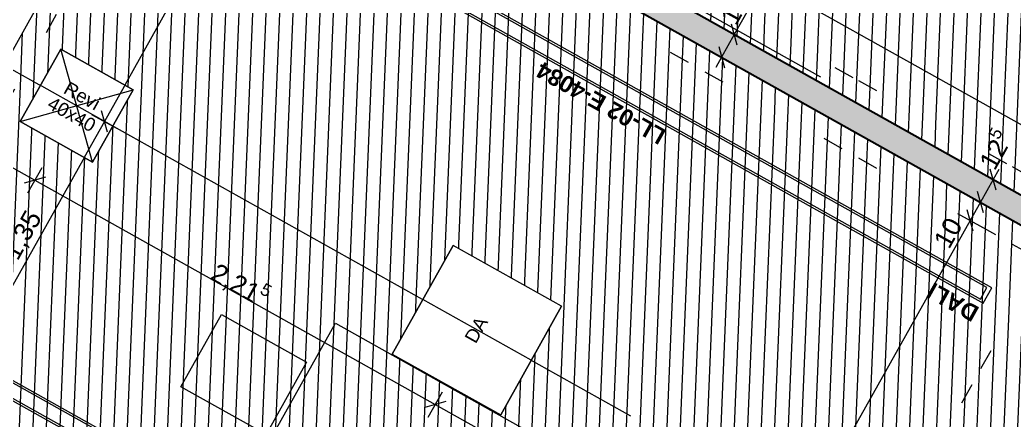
# Model space of a CAD drawing. Header units: metres. Extents: x -27.1 to 50.1, y 105.7 to 163.4.
# Drawn here: x -9.225 to -4.43, y 121.653 to 123.583 of the extents above; entities that cross this region are included whole.
import ezdxf

# ---------------------------------------------------------------- set-up
doc = ezdxf.new("R2010")
doc.units = ezdxf.units.M
doc.header["$MEASUREMENT"] = 0
for name, pattern in [('Punktlinie_ eng', [0.00075, 0, -0.00075]), ('Strichlinie', [0.004, 0.003, -0.001]), ('Strichlinie-über-Schnitt', [0.0023, 0.0008, -0.0015]), ('Strichpunktlinie', [0.006703, 0.003528, -0.001764, 0, -0.001411]), ('Wipeout_Contour', [1, 0, -1])]:
    doc.linetypes.add(name, pattern=pattern)
for name, color, linetype in [('00  Raster', 7, 'Continuous'), ('20  Deckenspiegel + Einbauten', 7, 'Continuous'), ('20  Deckenspiegel + Einbauten_Schnittschraffur', 7, 'Continuous'), ('20  Wand Leichtbau', 7, 'Continuous'), ('40  Bemaßung 1_ 50 Deckenspiegel', 7, 'Continuous'), ('Neubau_20  Decke Abhangdecke', 7, 'Continuous'), ('Neubau_20  Decke Abhangdecke_Deckschraffur', 7, 'Continuous'), ('Neubau_20  Deckenspiegel + Einbauten', 7, 'Continuous'), ('Neubau_20  Möbel', 7, 'Continuous'), ('Neubau_20 Wand Leichtbau MIETERAUSBAU', 7, 'Continuous'), ('Neubau_20 Wand Leichtbau MIETERAUSBAU_Deckschraffur', 7, 'Continuous'), ('Neubau_20 Wand Leichtbau MIETERAUSBAU_Fenster', 7, 'Continuous'), ('Neubau_20 Wand Leichtbau MIETERAUSBAU_Schnittschraffur', 7, 'Continuous')]:
    doc.layers.add(name, color=color, linetype=linetype)
doc.styles.add('ERSTELLTER_STIL_1', font='arial.ttf')
doc.styles.add('ERSTELLTER_STIL_2', font='arial.ttf')
pattern_1 = [(87.605446, (0, 0), (-0.06494324, 0.002715745), [])]

msp = doc.modelspace()

# ---------------------------------------------------------------- hatches: boundary and pattern name
at = {"layer": '20  Deckenspiegel + Einbauten_Schnittschraffur', "linetype": 'Continuous', "lineweight": 0, "true_color": 0xffffff}
h = msp.add_hatch(color=7, dxfattribs=at)
h.paths.add_polyline_path([(-7.4296, 121.9717), (-6.9061, 121.6784), (-6.6128, 122.2018), (-7.1363, 122.4951)])
h.paths.add_polyline_path([(-7.1267, 122.4611), (-6.6469, 122.1923), (-6.9142, 121.7151), (-7.3941, 121.9839)], flags=0)
msp.add_hatch(color=7, dxfattribs=at).paths.add_polyline_path([(-7.3941, 121.9839), (-6.9142, 121.7151), (-6.6469, 122.1923), (-7.1267, 122.4611)])
at = {"layer": 'Neubau_20  Decke Abhangdecke_Deckschraffur', "linetype": 'Continuous', "lineweight": 18, "true_color": 0xffd5aa}
h = msp.add_hatch(dxfattribs=at)
h.set_pattern_fill('Mauerwerk_0001', color=41, style=0, pattern_type=2)
h.set_pattern_definition(pattern_1)
h.paths.add_polyline_path([(-6.715, 127.9798), (-8.397, 124.9778), (-8.3098, 124.9289), (-3.5329, 122.2537), (-2.4722, 124.1468), (-5.4078, 125.7916), (-4.787, 126.8995), (-6.6278, 127.9309)])
h.paths.add_polyline_path([(-8.2609, 125.0162), (-6.6767, 127.8437), (-4.9231, 126.8612), (-5.5439, 125.7532), (-2.6083, 124.1084), (-3.5718, 122.3889)], flags=0)
h = msp.add_hatch(dxfattribs=at)
h.set_pattern_fill('Mauerwerk_0001', color=41, style=0, pattern_type=2)
h.set_pattern_definition(pattern_1)
h.paths.add_polyline_path([(-8.2609, 125.0162), (-3.5718, 122.3889), (-2.6083, 124.1084), (-5.5439, 125.7532), (-4.9231, 126.8612), (-6.6767, 127.8437)])
h = msp.add_hatch(dxfattribs=at)
h.set_pattern_fill('Mauerwerk_0001', color=41, style=0, pattern_type=2)
h.set_pattern_definition(pattern_1)
h.paths.add_polyline_path([(-8.507, 124.7815), (-11.9098, 118.7084), (-7.6128, 116.3019), (-7.5387, 116.4341), (-7.1636, 116.2239), (-4.7342, 120.5597), (-5.1093, 120.7699), (-4.8992, 121.145), (-4.524, 120.9348), (-3.786, 122.2521), (-8.4581, 124.8688)])
h.paths.add_polyline_path([(-7.6516, 116.4372), (-11.7737, 118.7468), (-8.4198, 124.7327), (-4.2977, 122.4231)], flags=0)
h = msp.add_hatch(dxfattribs=at)
h.set_pattern_fill('Mauerwerk_0001', color=41, style=0, pattern_type=2)
h.set_pattern_definition(pattern_1)
h.paths.add_polyline_path([(-8.4198, 124.7327), (-11.7737, 118.7468), (-7.6516, 116.4372), (-4.2977, 122.4231)])
at = {"layer": 'Neubau_20 Wand Leichtbau MIETERAUSBAU_Schnittschraffur', "linetype": 'Continuous', "lineweight": 18}
msp.add_hatch(color=9, dxfattribs=at).paths.add_polyline_path([(-8.4576, 124.8697), (-3.5809, 122.1373), (-3.5198, 122.2463), (-8.3965, 124.9787)])

# ---------------------------------------------------------------- linework, layer by layer
at = {"layer": '20  Deckenspiegel + Einbauten', "color": 7, "linetype": 'Continuous', "lineweight": 13, "ltscale": 1000, "flags": 128}
for points in [[(-7.4296, 121.9717), (-7.1363, 122.4951), (-6.6128, 122.2018), (-6.9061, 121.6784)], [(-7.1267, 122.4611), (-7.3941, 121.9839), (-6.9142, 121.7151), (-6.6469, 122.1923)]]:
    msp.add_lwpolyline(points, close=True, dxfattribs=at)
at = {"layer": '20  Wand Leichtbau', "color": 7, "linetype": 'Strichlinie-über-Schnitt', "lineweight": 18, "ltscale": 1000, "flags": 128}
msp.add_lwpolyline([(-11.9403, 118.6539), (-6.715, 127.9798)], dxfattribs=at)
at = {"layer": '40  Bemaßung 1_ 50 Deckenspiegel', "color": 7, "linetype": 'Continuous', "lineweight": 13, "ltscale": 1000}
for p, q in [((-3.4753, 122.5611), (-8.1644, 125.1885)), ((-5.2493, 124.4586), (-5.7794, 123.5124)), ((-5.8408, 123.5468), (-5.7181, 123.478)), ((-5.765, 123.4613), (-5.7938, 123.5634)), ((-5.7794, 123.5124), (-5.8405, 123.4033)), ((-5.9019, 123.4377), (-5.7792, 123.369)), ((-5.8549, 123.4544), (-5.8261, 123.3523)), ((-5.8405, 123.4033), (-5.868, 123.3543)), ((-9.1872, 122.7492), (-9.1185, 122.8719)), ((-4.517, 122.7621), (-4.5458, 122.8641)), ((-4.5039, 122.8622), (-4.5314, 122.8131)), ((-9.1018, 122.8249), (-9.2039, 122.7962)), ((-4.5927, 122.8475), (-4.47, 122.7787)), ((-4.5314, 122.8131), (-4.5925, 122.7041)), ((-4.6538, 122.7384), (-4.5311, 122.6697)), ((-4.5781, 122.653), (-4.6069, 122.7551)), ((-4.6275, 122.5648), (-4.6563, 122.6669)), ((-4.5925, 122.7041), (-4.6419, 122.6159)), ((-4.7032, 122.6503), (-4.5805, 122.5815)), ((-4.6419, 122.6159), (-7.9958, 116.63))]:
    msp.add_line(p, q, dxfattribs=at)
at = {"layer": 'Neubau_20  Decke Abhangdecke', "color": 7, "linetype": 'Punktlinie_ eng', "lineweight": 13, "ltscale": 1000, "flags": 128}
for points in [[(-6.715, 127.9798), (-8.397, 124.9778), (-8.3098, 124.9289), (-3.5329, 122.2537), (-2.4722, 124.1468), (-5.4078, 125.7916), (-4.787, 126.8995), (-6.6278, 127.9309)], [(-8.2609, 125.0162), (-3.5718, 122.3889), (-2.6083, 124.1084), (-5.5439, 125.7532), (-4.9231, 126.8612), (-6.6767, 127.8437)], [(-8.2609, 125.0162), (-6.6767, 127.8437), (-4.9231, 126.8612), (-5.5439, 125.7532), (-2.6083, 124.1084), (-3.5718, 122.3889)], [(-8.507, 124.7815), (-11.9098, 118.7084), (-7.6128, 116.3019), (-7.5387, 116.4341), (-7.1636, 116.2239), (-4.7342, 120.5597), (-5.1093, 120.7699), (-4.8992, 121.145), (-4.524, 120.9348), (-3.786, 122.2521), (-8.4581, 124.8688)], [(-7.6516, 116.4372), (-11.7737, 118.7468), (-8.4198, 124.7327), (-4.2977, 122.4231)], [(-8.4198, 124.7327), (-11.7737, 118.7468), (-7.6516, 116.4372), (-4.2977, 122.4231)]]:
    msp.add_lwpolyline(points, close=True, dxfattribs=at)
at = {"layer": 'Neubau_20  Deckenspiegel + Einbauten', "color": 7, "linetype": 'Continuous', "lineweight": 13, "ltscale": 1000, "flags": 128}
for points in [[(-8.1783, 124.2348), (-4.5792, 122.2173), (-4.5376, 122.2915), (-8.1367, 124.309)], [(-8.1549, 124.2337), (-4.5924, 122.2368), (-4.5611, 122.2926), (-8.1236, 124.2895)], [(-9.4981, 121.8794), (-5.899, 119.8619), (-5.8574, 119.936), (-9.4565, 121.9535)], [(-9.4746, 121.8782), (-5.9122, 119.8813), (-5.8809, 119.9371), (-9.4433, 121.9341)]]:
    msp.add_lwpolyline(points, close=True, dxfattribs=at)
at = {"layer": 'Neubau_20  Möbel', "color": 9, "linetype": 'Continuous', "lineweight": 18, "ltscale": 1000, "flags": 128}
for points in [[(-6.9035, 121.7061), (-7.2525, 121.9017), (-7.0227, 122.3117), (-6.6738, 122.1162)], [(-7.8427, 121.9325), (-8.0382, 121.5836), (-8.4483, 121.8133), (-8.2527, 122.1623)], [(-7.7478, 119.1765), (-8.9691, 119.8608), (-7.7033, 122.1199), (-6.482, 121.4356)]]:
    msp.add_lwpolyline(points, close=True, dxfattribs=at)
at = {"layer": 'Neubau_20 Wand Leichtbau MIETERAUSBAU', "color": 7, "linetype": 'Continuous', "lineweight": 25, "ltscale": 1000, "flags": 128}
for points in [[(-3.5198, 122.2463), (-8.3965, 124.9787)], [(-8.4576, 124.8697), (-3.5809, 122.1373)]]:
    msp.add_lwpolyline(points, dxfattribs=at)

# ---------------------------------------------------------------- texts
at = {"layer": '20  Deckenspiegel + Einbauten', "color": 7, "linetype": 'Continuous', "lineweight": 13, "char_height": 0.08, "rotation": 150.7271, "style": 'ERSTELLTER_STIL_2'}
for s, insert, attachment_point in [('\\A1;{\\pqc;\\fArial|b1|i0|c0|p38;LL-02 E-40\\fArial|b1|i0|c0|p38;84}', (-6.4427, 123.1468), 2), ('\\A1;{\\pql;\\fArial|b1|i0|c0|p38;DALI}', (-4.6317, 122.1236), 1)]:
    msp.add_mtext(s, dxfattribs=dict(at, insert=insert, attachment_point=attachment_point))
at = {"layer": '40  Bemaßung 1_ 50 Deckenspiegel', "color": 7, "linetype": 'Continuous', "lineweight": 13, "char_height": 0.09, "attachment_point": 7, "style": 'ERSTELLTER_STIL_1'}
for s, insert, rotation in [('\\A1;{\\pql;\\fArial|b0|i0|c0|p38;12\\fArial|b0|i0|c0|p38;\\A1{\\H.66x;\\S5^  ;}}', (-5.749, 123.5383), 60.738), ('\\A1;{\\pql;\\fArial|b0|i0|c0|p38;12\\fArial|b0|i0|c0|p38;\\A1{\\H.66x;\\S5^  ;}}', (-4.501, 122.8391), 60.738), ('\\A1;{\\pql;\\fArial|b0|i0|c0|p38;2,21\\fArial|b0|i0|c0|p38;\\A1{\\H.66x;\\S5^  ;}}', (-8.3263, 122.3127), 330.738)]:
    msp.add_mtext(s, dxfattribs=dict(at, insert=insert, rotation=rotation))
at = {"layer": '40  Bemaßung 1_ 50 Deckenspiegel', "color": 7, "linetype": 'Continuous', "lineweight": 13, "char_height": 0.09, "attachment_point": 7, "rotation": 60.738, "style": 'ERSTELLTER_STIL_1'}
for s, insert, width in [('\\A1;{\\pql;\\fArial|b0|i0|c0|p38;1,35}', (-9.2218, 122.4093), 0.239452), ('\\A1;{\\pql;\\fArial|b0|i0|c0|p38;10}', (-4.7427, 122.4728), 0.136595)]:
    msp.add_mtext(s, dxfattribs=dict(at, insert=insert, width=width))

# ---------------------------------------------------------------- next in the draw order: wipeouts: each hides what was drawn before it
at = {"color": 254, "linetype": 'Wipeout_Contour', "lineweight": 0, "ltscale": 489.158071}
msp.add_wipeout([(-6.9061, 121.6784), (-6.6128, 122.2018), (-7.1363, 122.4951), (-7.4296, 121.9717)], dxfattribs=at).dxf.layer = '20  Deckenspiegel + Einbauten'
at = {"color": 254, "linetype": 'Wipeout_Contour', "lineweight": 0, "ltscale": 496.270739}
msp.add_wipeout([(-9.0794, 124.0156), (-9.3898, 123.4617), (-9.3396, 123.4336), (-9.0293, 123.9875)], dxfattribs=at).dxf.layer = 'Neubau_20 Wand Leichtbau MIETERAUSBAU_Deckschraffur'

# ---------------------------------------------------------------- next in the draw order: linework, layer by layer
at = {"layer": '20  Deckenspiegel + Einbauten', "color": 7, "linetype": 'Continuous', "lineweight": 13, "ltscale": 1000, "flags": 128}
msp.add_lwpolyline([(-6.9061, 121.6784), (-6.6128, 122.2018), (-7.1363, 122.4951), (-7.4296, 121.9717)], close=True, dxfattribs=at)
at = {"layer": '40  Bemaßung 1_ 50 Deckenspiegel', "color": 7, "linetype": 'Continuous', "lineweight": 13, "ltscale": 1000}
for p, q in [((-9.1528, 122.8106), (-7.2219, 121.7286)), ((-7.2562, 121.6673), (-7.1875, 121.79)), ((-7.1708, 121.743), (-7.2729, 121.7142)), ((-7.2219, 121.7286), (-5.0177, 120.4936))]:
    msp.add_line(p, q, dxfattribs=at)

# ---------------------------------------------------------------- next in the draw order: texts
at = {"layer": '20  Deckenspiegel + Einbauten', "color": 7, "linetype": 'Continuous', "lineweight": 13, "insert": (-7.0528, 122.1045), "char_height": 0.065, "attachment_point": 2, "rotation": 60.738, "style": 'ERSTELLTER_STIL_1'}
msp.add_mtext('\\A1;{\\pqc;\\fArial|b0|i0|c0|p38;DA}', dxfattribs=at)

# ---------------------------------------------------------------- next in the draw order: wipeouts: each hides what was drawn before it
at = {"color": 254, "linetype": 'Wipeout_Contour', "lineweight": 0, "ltscale": 496.121695}
msp.add_wipeout([(-9.3309, 123.4287), (-9.2808, 123.4006), (-8.9704, 123.9545), (-9.0205, 123.9826)], dxfattribs=at).dxf.layer = 'Neubau_20 Wand Leichtbau MIETERAUSBAU_Deckschraffur'

# ---------------------------------------------------------------- next in the draw order: linework, layer by layer
at = {"layer": 'Neubau_20 Wand Leichtbau MIETERAUSBAU_Fenster', "color": 7, "linetype": 'Continuous', "lineweight": 18, "ltscale": 1000}
msp.add_line((-8.9704, 123.9545), (-9.2808, 123.4006), dxfattribs=at)

# ---------------------------------------------------------------- next in the draw order: wipeouts: each hides what was drawn before it
at = {"color": 254, "linetype": 'Wipeout_Contour', "lineweight": 0, "ltscale": 493.979885}
msp.add_wipeout([(-9.2241, 123.0926), (-8.8751, 122.8971), (-8.6796, 123.246), (-9.0286, 123.4415)], dxfattribs=at).dxf.layer = '20  Deckenspiegel + Einbauten'

# ---------------------------------------------------------------- next in the draw order: linework, layer by layer
at = {"layer": '00  Raster', "color": 7, "linetype": 'Strichpunktlinie', "lineweight": 13, "ltscale": 1000}
for p, q in [((0.5731, 119.9817), (-19.0305, 130.9657)), ((-0.3434, 118.346), (-19.9527, 129.3331))]:
    msp.add_line(p, q, dxfattribs=at)
at = {"layer": '20  Deckenspiegel + Einbauten', "color": 7, "linetype": 'Continuous', "lineweight": 13, "ltscale": 1000}
for p, q in [((-9.2241, 123.0926), (-9.0286, 123.4415)), ((-9.0286, 123.4415), (-8.6796, 123.246)), ((-8.6796, 123.246), (-8.8751, 122.8971)), ((-8.8751, 122.8971), (-9.2241, 123.0926))]:
    msp.add_line(p, q, dxfattribs=at)
at = {"layer": '20  Deckenspiegel + Einbauten', "color": 7, "linetype": 'Strichlinie', "lineweight": 13, "ltscale": 1000}
for p, q in [((-8.8751, 122.8971), (-9.0286, 123.4415)), ((-9.2241, 123.0926), (-8.6796, 123.246))]:
    msp.add_line(p, q, dxfattribs=at)
at = {"layer": '20  Deckenspiegel + Einbauten', "color": 7, "linetype": 'Continuous', "lineweight": 18, "ltscale": 1000, "flags": 128}
msp.add_lwpolyline([(-9.2241, 123.0926), (-8.8751, 122.8971), (-8.6796, 123.246), (-9.0286, 123.4415)], close=True, dxfattribs=at)
at = {"layer": '40  Bemaßung 1_ 50 Deckenspiegel', "color": 7, "linetype": 'Continuous', "lineweight": 13, "ltscale": 1000}
for p, q in [((-8.1575, 124.2719), (-8.8178, 123.0934)), ((-8.8792, 123.1278), (-8.7565, 123.0591)), ((-8.8034, 123.0424), (-8.8322, 123.1445)), ((-8.8178, 123.0934), (-9.4773, 121.9164)), ((-9.5018, 123.0061), (-9.1528, 122.8106))]:
    msp.add_line(p, q, dxfattribs=at)

# ---------------------------------------------------------------- next in the draw order: texts
at = {"layer": '20  Deckenspiegel + Einbauten', "color": 7, "linetype": 'Continuous', "lineweight": 13, "insert": (-8.9092, 123.2454), "char_height": 0.065, "attachment_point": 2, "rotation": 330.738, "line_spacing_factor": 0.940294, "style": 'ERSTELLTER_STIL_1'}
msp.add_mtext('\\A1;{\\pqc;\\fArial|b0|i0|c0|p38;Revi\\P\\pqc;\\fArial|b0|i0|c0|p38;40x40}', dxfattribs=at)

doc.saveas('drawing.dxf')
